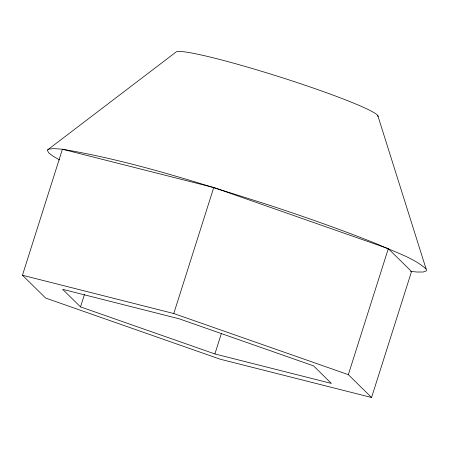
<?xml version="1.0" encoding="UTF-8"?>
<svg xmlns="http://www.w3.org/2000/svg" width="449" height="449" viewBox="0 0 449 449"><rect width="100%" height="100%" fill="white"/><g stroke="black" fill="none" stroke-linecap="round" stroke-linejoin="round"><path stroke-width="0.67" d="M59.706 159.967L53.465 156.448L48.823 152.974L47.403 150.482L47.734 149.781L49.222 149.017L54.256 148.602L62.417 149.242L213.746 187.53L388.306 248.662L411.537 271.505L371.564 397.5L220.234 359.211L45.675 298.08L22.45 275.237L62.417 149.242C132.545 160.989 200.389 183.422 268.053 204.766C305.331 217.063 342.413 230.011 378.816 244.716C394.738 252.125 412.637 257.305 426.079 268.884L426.55 270.264L426.213 270.971L423.115 272.021L416.829 272.015L410.431 271.336M80.511 306.892L62.636 289.313L179.129 318.784L313.503 365.845L331.384 383.429L214.886 353.952L80.511 306.892L84.53 294.23M22.45 275.237L173.78 313.531L213.746 187.53M214.886 353.952L221.441 333.287M371.564 397.5L348.34 374.657L388.306 248.662M47.734 149.781L176.014 52.062A106.043 7.953 17.6 0 1 282.999 77.963A106.043 7.953 17.6 0 1 377.873 116.695M173.78 313.531L348.34 374.657M377.8 115.584L426.079 268.884"/></g></svg>
